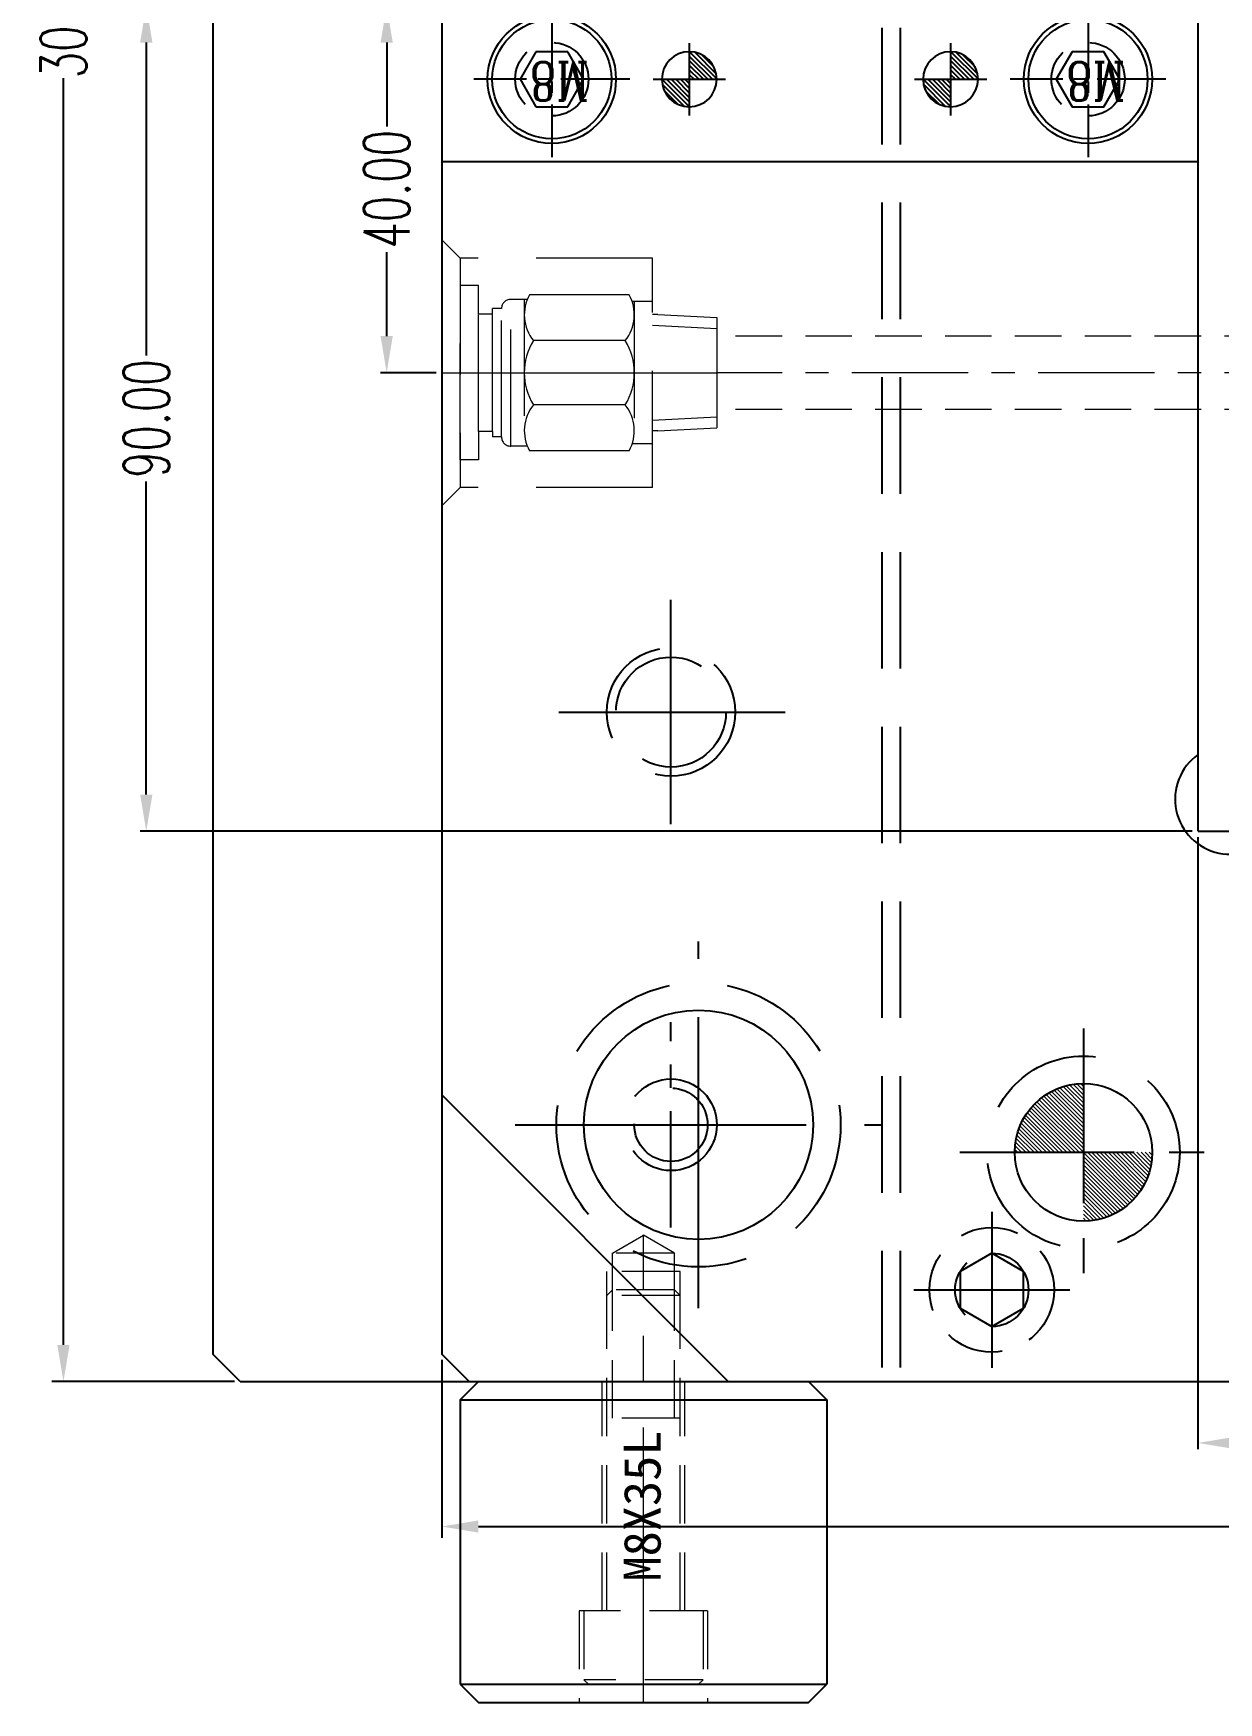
# Model space of a CAD drawing. Header units: inches. Extents: x 149964 to 151052, y -48230 to -47460.
# Drawn here: x 150381.5 to 150510.8, y -47853.7 to -47671.7 of the extents above; entities that cross this region are included whole.
import ezdxf

# ---------------------------------------------------------------- set-up
doc = ezdxf.new("R2010")
doc.units = ezdxf.units.IN
doc.header["$LTSCALE"] = 2
doc.header["$MEASUREMENT"] = 0
doc.header["$PDMODE"] = 3
doc.header["$PDSIZE"] = 0.3125
for name, pattern in [('ACAD_ISO02W100', [15, 12, -3]), ('CENTER', [50.8, 31.75, -6.35, 6.35, -6.35]), ('CENTER2', [1.125, 0.75, -0.125, 0.125, -0.125]), ('HIDDEN', [9.525, 6.35, -3.175]), ('HIDDEN2', [4.7625, 3.175, -1.5875])]:
    doc.linetypes.add(name, pattern=pattern)
doc.layers.get('0').update_dxf_attribs({"linetype": 'CONTINUOUS'})
doc.layers.get('Defpoints').update_dxf_attribs({"linetype": 'CONTINUOUS'})
for name, color, linetype in [('5', 5, 'CONTINUOUS'), ('CAV-COR', 1, 'CONTINUOUS'), ('cen', 1, 'CENTER'), ('CENTER', 1, 'CENTER'), ('hidden', 4, 'HIDDEN'), ('ls', 144, 'HIDDEN2'), ('PIN', 4, 'CONTINUOUS'), ('SCREW', 52, 'HIDDEN'), ('SILDE', 6, 'CONTINUOUS'), ('SP', 3, 'CONTINUOUS'), ('WT', 4, 'CONTINUOUS'), ('文字', 1, 'CONTINUOUS')]:
    doc.layers.add(name, color=color, linetype=linetype)
for name, color, linetype, lineweight in [('dim', 3, 'CONTINUOUS', 15), ('HA', 4, 'CONTINUOUS', 15), ('WR', 122, 'HIDDEN', 18), ('螺絲', 42, 'ACAD_ISO02W100', 15)]:
    doc.layers.add(name, color=color, linetype=linetype, lineweight=lineweight)
doc.styles.add('ROMANC', font='romanc', dxfattribs={"width": 0.6, "height": 1})
doc.styles.add('roment', font='txt.shx', dxfattribs={"width": 0.67, "bigfont": 'chineset.shx'})
doc.styles.get("Standard").update_dxf_attribs({"font": 'txt.shx', "width": 0.67})
doc.styles.add('style1', font='mingliu.ttc', dxfattribs={"width": 0.75})
doc.dimstyles.new('2.00', dxfattribs={"dimtxt": 5, "dimasz": 4, "dimexe": 0.666, "dimexo": 0.626, "dimgap": 1, "dimtad": 0, "dimzin": 0, "dimdsep": 46, "dimtxsty": 'Standard', "dimcen": 0.09, "dimclrd": 3, "dimclre": 3, "dimclrt": 7, "dimazin": 0, "dimtfac": 1, "dimtofl": 0, "dimtmove": 0, "dimatfit": 0, "dimfxl": 0, "dimtolj": 1, "dimtzin": 0, "dimarcsym": 0})
doc.dimstyles.new('ISO-25', dxfattribs={"dimtxt": 5, "dimasz": 4, "dimexe": 1.25, "dimexo": 0.625, "dimtad": 0, "dimzin": 1, "dimdsep": 46, "dimtxsty": 'roment', "dimcen": 0, "dimclrd": 256, "dimclre": 256, "dimclrt": 7, "dimazin": 0, "dimtfac": 1, "dimtofl": 0, "dimtmove": 0, "dimatfit": 3, "dimfxl": 0, "dimarcsym": 0})

# ---------------------------------------------------------------- blocks, each defined once
blk = doc.blocks.new('8')
at = {"layer": 'CENTER', "ltscale": 0.5}
for p, q in [((0, 8.5), (0, -8.5)), ((-8.5, 0), (8.5, 0))]:
    blk.add_line(p, q, dxfattribs=at)
at = {"layer": 'ls'}
blk.add_lwpolyline([(0, 4), (-3.46, 2), (-3.46, -2), (0, -4), (3.46, -2), (3.46, 2)], close=True, dxfattribs=at)
for radius in [6.8, 4]:
    blk.add_circle((0, 0), radius, dxfattribs=at)
blk = doc.blocks.new('*D35062')
at = {"layer": 'Defpoints', "color": 0}
for p in [(150426.07, -47815.72), (150676.07, -47815.72), (150676.07, -47834.52)]:
    blk.add_point(p, dxfattribs=at)
at = {"layer": 'dim', "lineweight": -2}
for p, q in [((150426.07, -47816.35), (150426.07, -47835.77)), ((150676.07, -47816.35), (150676.07, -47835.77)), ((150430.07, -47834.52), (150542.91, -47834.52)), ((150672.07, -47834.52), (150559.24, -47834.52))]:
    blk.add_line(p, q, dxfattribs=at)
at = {"layer": 'dim', "linetype": 'ByBlock'}
for points in [[(150430.07, -47833.86), (150430.07, -47835.19), (150426.07, -47834.52)], [(150672.07, -47835.19), (150672.07, -47833.86), (150676.07, -47834.52)]]:
    blk.add_solid(points, dxfattribs=at)
at = {"layer": 'dim', "color": 7, "linetype": 'ByBlock', "insert": (150551.07, -47834.52), "char_height": 5, "attachment_point": 5, "style": 'roment'}
blk.add_mtext('250.00', dxfattribs=at)
blk = doc.blocks.new('*D35063')
at = {"layer": 'Defpoints', "color": 0}
for p in [(150384.79, -47518.72), (150404.07, -47518.72), (150404.07, -47818.72)]:
    blk.add_point(p, dxfattribs=at)
at = {"layer": 'dim', "lineweight": -2}
for p, q in [((150403.45, -47518.72), (150383.54, -47518.72)), ((150384.79, -47522.72), (150384.79, -47660.84)), ((150384.79, -47814.72), (150384.79, -47676.61)), ((150403.45, -47818.72), (150383.54, -47818.72))]:
    blk.add_line(p, q, dxfattribs=at)
at = {"layer": 'dim', "linetype": 'ByBlock'}
for points in [[(150385.46, -47522.72), (150384.12, -47522.72), (150384.79, -47518.72)], [(150384.12, -47814.72), (150385.46, -47814.72), (150384.79, -47818.72)]]:
    blk.add_solid(points, dxfattribs=at)
at = {"layer": 'dim', "color": 7, "linetype": 'ByBlock', "insert": (150384.79, -47668.72), "char_height": 5, "attachment_point": 5, "rotation": 90, "style": 'roment'}
blk.add_mtext('300.00', dxfattribs=at)
blk = doc.blocks.new('*D35084')
at = {"layer": 'Defpoints', "color": 0}
for p in [(150593.57, -47753.72), (150508.57, -47758.72), (150593.57, -47825.41)]:
    blk.add_point(p, dxfattribs=at)
at = {"layer": 'dim', "color": 3, "linetype": 'ByBlock', "lineweight": -2}
for p, q in [((150593.57, -47754.35), (150593.57, -47826.08)), ((150508.57, -47759.35), (150508.57, -47826.08)), ((150512.57, -47825.41), (150543.93, -47825.41)), ((150589.57, -47825.41), (150558.22, -47825.41))]:
    blk.add_line(p, q, dxfattribs=at)
at = {"layer": 'dim', "color": 3, "linetype": 'ByBlock'}
for points in [[(150512.57, -47824.75), (150512.57, -47826.08), (150508.57, -47825.41)], [(150589.57, -47826.08), (150589.57, -47824.75), (150593.57, -47825.41)]]:
    blk.add_solid(points, dxfattribs=at)
at = {"layer": 'dim', "color": 7, "linetype": 'ByBlock', "insert": (150551.07, -47825.41), "char_height": 5, "attachment_point": 5}
blk.add_mtext('\\A1;85.00', dxfattribs=at)
blk = doc.blocks.new('*D35085')
at = {"layer": 'Defpoints', "color": 0}
for p in [(150393.83, -47668.72), (150503.57, -47668.72), (150508.57, -47758.72)]:
    blk.add_point(p, dxfattribs=at)
at = {"layer": 'dim', "color": 3, "linetype": 'ByBlock', "lineweight": -2}
for p, q in [((150502.95, -47668.72), (150393.16, -47668.72)), ((150393.83, -47672.72), (150393.83, -47706.86)), ((150393.83, -47754.72), (150393.83, -47720.59)), ((150507.95, -47758.72), (150393.16, -47758.72))]:
    blk.add_line(p, q, dxfattribs=at)
at = {"layer": 'dim', "color": 3, "linetype": 'ByBlock'}
for points in [[(150394.5, -47672.72), (150393.16, -47672.72), (150393.83, -47668.72)], [(150393.16, -47754.72), (150394.5, -47754.72), (150393.83, -47758.72)]]:
    blk.add_solid(points, dxfattribs=at)
at = {"layer": 'dim', "color": 7, "linetype": 'ByBlock', "insert": (150393.83, -47713.72), "char_height": 5, "attachment_point": 5, "rotation": 90}
blk.add_mtext('\\A1;90.00', dxfattribs=at)
blk = doc.blocks.new('20160811.183352')
at = {"layer": 'SCREW', "linetype": 'CENTER2', "ltscale": 5}
for p, q in [((0, -8.5), (0, 8.5)), ((-8.5, 0), (8.5, 0))]:
    blk.add_line(p, q, dxfattribs=at)
at = {"layer": 'SCREW'}
blk.add_lwpolyline([(-1.73, 3), (-3.46, 0), (-1.73, -3), (1.73, -3), (3.46, 0), (1.73, 3)], close=True, dxfattribs=at)
at = {"layer": 'SCREW', "linetype": 'Continuous', "ltscale": 0.5}
for radius in [7, 6.5]:
    blk.add_circle((0, 0), radius, dxfattribs=at)
at = {"layer": 'SCREW', "ltscale": 0.5}
blk.add_circle((0, 0), 4, dxfattribs=at)
at = {"layer": 'dim', "style": 'ROMANC', "width": 0.8}
blk.add_text('M8', height=4.186, dxfattribs=at).set_placement((-4.07, -1.86))
blk = doc.blocks.new('FGA')
at = {"layer": 'PIN', "linetype": 'CENTER'}
for p, q in [((19368.28, -4827.56), (19368.28, -4817.12)), ((19363.06, -4822.34), (19373.5, -4822.34))]:
    blk.add_line(p, q, dxfattribs=at)
at = {"layer": 'PIN'}
for p, q in [((19364.31, -4822.37), (19368.28, -4818.4)), ((19364.38, -4821.64), (19367.58, -4818.43)), ((19364.68, -4820.67), (19366.62, -4818.74)), ((19365, -4822.34), (19368.28, -4819.06)), ((19365.67, -4822.34), (19368.28, -4819.72)), ((19366.33, -4822.34), (19368.28, -4820.39)), ((19366.99, -4822.34), (19368.28, -4821.05)), ((19367.65, -4822.34), (19368.28, -4821.71)), ((19368.28, -4823.7), (19369.64, -4822.34)), ((19368.28, -4822.38), (19368.32, -4822.34)), ((19368.28, -4823.04), (19368.98, -4822.34)), ((19368.28, -4824.36), (19370.31, -4822.34)), ((19368.28, -4825.69), (19371.63, -4822.34)), ((19368.28, -4825.03), (19370.97, -4822.34)), ((19368.33, -4826.31), (19372.25, -4822.38)), ((19369.07, -4826.23), (19372.17, -4823.13)), ((19370.08, -4825.88), (19371.82, -4824.14))]:
    blk.add_line(p, q, dxfattribs=at)
blk.add_circle((19368.28, -4822.34), 3.97, dxfattribs=at)
blk = doc.blocks.new('20160811.185241')
at = {"layer": 'SP'}
for p, q in [((-20, -2), (-18, 0)), ((-18, 0), (18, 0)), ((18, 0), (20, -2)), ((-20, -2), (20, -2)), ((-20, -2), (-20, -33)), ((20, -2), (20, -33)), ((-20, -33), (20, -33)), ((-20, -33), (-18, -35)), ((18, -35), (20, -33)), ((-18, -35), (18, -35))]:
    blk.add_line(p, q, dxfattribs=at)
at = {"layer": '螺絲', "linetype": 'HIDDEN', "ltscale": 0.5}
for p, q in [((-3.37, 14), (0, 15.95)), ((3.38, 14), (0, 15.95)), ((-3.37, 10), (-3.37, 14)), ((3.38, 14), (-3.37, 14)), ((3.38, 10), (3.38, 14)), ((4, 12), (-4, 12)), ((-4, 9.38), (-4, 12)), ((4, 9.38), (4, 12)), ((-3.37, 10), (-4, 9.38)), ((-4, -25), (-4, 9.38)), ((4, 9.38), (-4, 9.38)), ((-3.37, -4), (-3.37, 10)), ((3.38, 10), (-3.37, 10)), ((3.38, -4), (3.38, 10)), ((3.38, 10), (4, 9.38)), ((4, -25), (4, 9.38)), ((-4.5, -25), (-4.5, 0)), ((4.5, -25), (4.5, 0)), ((4, -4), (-4, -4)), ((-7, -25), (-7, -35)), ((7, -25), (-7, -25)), ((-6.5, -25), (-6.5, -32.5)), ((6.5, -25), (6.5, -32.5)), ((7, -25), (7, -35)), ((6.5, -32.5), (-6.5, -32.5)), ((-6.5, -32.5), (-6, -33)), ((6.5, -32.5), (6, -33)), ((6, -33), (-6, -33))]:
    blk.add_line(p, q, dxfattribs=at)
at = {"layer": '螺絲', "linetype": 'CENTER2', "ltscale": 20}
blk.add_line((0, -35), (0, 16), dxfattribs=at)
at = {"layer": '文字', "style": 'style1'}
blk.add_text('M8X35L', height=4.035, rotation=90, dxfattribs=at).set_placement((1.87, -21.8))
blk = doc.blocks.new('*D37010')
at = {"layer": 'Defpoints', "color": 0}
for p in [(150426.07, -47668.72), (150420.06, -47708.72), (150426.07, -47708.72)]:
    blk.add_point(p, dxfattribs=at)
at = {"layer": 'dim', "color": 3, "linetype": 'ByBlock', "lineweight": -2}
for p, q in [((150425.45, -47668.72), (150419.39, -47668.72)), ((150420.06, -47672.72), (150420.06, -47681.86)), ((150420.06, -47704.72), (150420.06, -47695.59)), ((150425.45, -47708.72), (150419.39, -47708.72))]:
    blk.add_line(p, q, dxfattribs=at)
at = {"layer": 'dim', "color": 3, "linetype": 'ByBlock'}
for points in [[(150420.72, -47672.72), (150419.39, -47672.72), (150420.06, -47668.72)], [(150419.39, -47704.72), (150420.72, -47704.72), (150420.06, -47708.72)]]:
    blk.add_solid(points, dxfattribs=at)
at = {"layer": 'dim', "color": 7, "linetype": 'ByBlock', "insert": (150420.06, -47688.72), "char_height": 5, "attachment_point": 5, "rotation": 90}
blk.add_mtext('\\A1;40.00', dxfattribs=at)
blk = doc.blocks.new('20150129.111502')
at = {"layer": '5', "color": 122, "linetype": 'HIDDEN', "lineweight": 0}
for p, q in [((0, 14.5), (0, -14.5)), ((2, 12.5), (0, 14.5)), ((2, 12.5), (2, -12.5)), ((23, 12.5), (2, 12.5)), ((23, -12.5), (23, 12.5)), ((2, -9.5), (2, 9.5)), ((4.01, 9.5), (2, 9.5)), ((4.01, 6.4), (4.01, 9.5)), ((7.51, -8), (7.51, 8)), ((9.33, 8), (7.51, 8)), ((9, 8), (9, -8)), ((20.43, 8.5), (9.57, 8.5)), ((23, 7.75), (20.77, 7.75)), ((21, 7.75), (21, -7.75)), ((4.01, -6.4), (4.01, 6.4)), ((5.51, 6.4), (4.01, 6.4)), ((5.51, 6.4), (5.51, 7)), ((6.51, 7), (5.51, 7)), ((5.51, 6.4), (5.51, 7)), ((5.51, -6.4), (5.51, 6.4)), ((6.51, -7), (6.51, 7)), ((23.56, 6.35), (23, 6.35)), ((23.56, 6.35), (30, 6.01)), ((30, 6.01), (30, -6.01)), ((23, 5.19), (30, 4.82)), ((20.01, 3.5), (9.99, 3.5)), ((20.01, -3.5), (9.99, -3.5)), ((23, -5.19), (30, -4.82)), ((5.51, -6.4), (4.01, -6.4)), ((4.01, -6.4), (4.01, -9.5)), ((5.51, -6.4), (5.51, -7)), ((5.51, -6.4), (5.51, -7)), ((6.51, -7), (5.51, -7)), ((23.56, -6.35), (23, -6.35)), ((23.56, -6.35), (30, -6.01)), ((9.33, -8), (7.51, -8)), ((20.43, -8.5), (9.57, -8.5)), ((23, -7.75), (20.77, -7.75)), ((4.01, -9.5), (2, -9.5)), ((2, -12.5), (0, -14.5)), ((23, -12.5), (2, -12.5))]:
    blk.add_line(p, q, dxfattribs=at)
at = {"layer": '5', "color": 122, "linetype": 'CENTER', "lineweight": 0, "ltscale": 0.5}
blk.add_line((0, 0), (30, 0), dxfattribs=at)
at = {"layer": '5', "color": 122, "linetype": 'HIDDEN', "lineweight": 0}
for centre, radius, start, end in [((7.51, 7), 1, 90, 180), ((13.47, 6.32), 4.47, 150.752, 219.0183), ((16.53, 6.32), 4.47, 320.9817, 29.248), ((15.66, 0), 6.66, 148.3016, 211.6984), ((14.34, 0), 6.66, 328.3016, 31.6984), ((13.47, -6.32), 4.47, 140.9817, 209.248), ((16.53, -6.32), 4.47, 330.752, 39.0183), ((7.51, -7), 1, 180, 270)]:
    blk.add_arc(centre, radius, start, end, dxfattribs=at)

msp = doc.modelspace()

# ---------------------------------------------------------------- hatches: boundary and pattern name
at = {"layer": 'HA'}
h = msp.add_hatch(dxfattribs=at)
h.set_pattern_fill('ANSI31', color=256, scale=0.1, style=0)
h.set_pattern_definition([(315, (150984.78446, -47763.82815), (-0.2245064, -0.2245064), [])])
h.paths.add_polyline_path([(150606.075, -47793.723), (150598.575, -47793.723, -0.4142136), (150606.075, -47786.223)])
h.paths.add_polyline_path([(150606.075, -47801.223), (150606.075, -47793.723), (150613.575, -47793.723, -0.4142136)])
h.paths.add_polyline_path([(150496.075, -47793.723), (150488.575, -47793.723, -0.4142136), (150496.075, -47786.223)])
h.paths.add_polyline_path([(150496.075, -47801.223), (150496.075, -47793.723), (150503.575, -47793.723, -0.4142136)])

# ---------------------------------------------------------------- linework, layer by layer
at = {"color": 8, "linetype": 'HIDDEN'}
for p, q in [((150474.075, -47518.723), (150474.075, -47818.723)), ((150476.075, -47518.723), (150476.075, -47818.723))]:
    msp.add_line(p, q, dxfattribs=at)
for p, q in [((150401.075, -47521.723), (150401.075, -47815.723)), ((150426.075, -47521.723), (150426.075, -47815.723)), ((150457.326, -47818.723), (150426.075, -47787.472)), ((150404.075, -47818.723), (150401.075, -47815.723)), ((150429.075, -47818.723), (150426.075, -47815.723)), ((150404.075, -47818.723), (150698.075, -47818.723))]:
    msp.add_line(p, q)
at = {"color": 8, "linetype": 'CENTER', "ltscale": 0.4}
for p, q in [((150451.075, -47757.952), (150451.075, -47733.494)), ((150438.846, -47745.723), (150463.54, -47745.723))]:
    msp.add_line(p, q, dxfattribs=at)
at = {"color": 8, "linetype": 'CENTER', "ltscale": 0.2}
for p, q in [((150451.075, -47801.923), (150451.075, -47779.523)), ((150439.875, -47790.723), (150462.275, -47790.723))]:
    msp.add_line(p, q, dxfattribs=at)
at = {"color": 8, "linetype": 'HIDDEN'}
for centre, radius in [((150451.075, -47745.723), 7), ((150451.075, -47745.723), 6), ((150451.075, -47790.723), 5), ((150451.075, -47790.723), 4)]:
    msp.add_circle(centre, radius, dxfattribs=at)
for centre, radius in [((150454.075, -47790.723), 12.5), ((150496.075, -47793.723), 7.5)]:
    msp.add_circle(centre, radius)
msp.add_arc((150512.075, -47755.223), 6, 125.68533, 324.31467)
at = {"layer": 'CAV-COR', "linetype": 'ByBlock'}
for q in [(150508.575, -47668.723), (150593.575, -47758.723)]:
    msp.add_line((150508.575, -47758.723), q, dxfattribs=at)
at = {"layer": 'cen', "ltscale": 0.5}
for p, q in [((150454.075, -47810.723), (150454.075, -47770.723)), ((150434.075, -47790.723), (150474.075, -47790.723))]:
    msp.add_line(p, q, dxfattribs=at)
at = {"layer": 'cen', "ltscale": 0.3}
for p, q in [((150496.075, -47780.223), (150496.075, -47807.223)), ((150482.575, -47793.723), (150509.575, -47793.723))]:
    msp.add_line(p, q, dxfattribs=at)
at = {"layer": 'hidden'}
for centre, radius in [((150454.075, -47790.723), 15.5), ((150496.075, -47793.723), 10.5)]:
    msp.add_circle(centre, radius, dxfattribs=at)
at = {"layer": 'SILDE', "linetype": 'ByBlock'}
msp.add_line((150508.575, -47685.723), (150426.075, -47685.723), dxfattribs=at)
at = {"layer": 'WR', "linetype": 'HIDDEN', "ltscale": 0.4}
for p, q in [((150646.075, -47704.723), (150456.075, -47704.723)), ((150646.075, -47712.723), (150456.075, -47712.723))]:
    msp.add_line(p, q, dxfattribs=at)
at = {"layer": 'WR', "linetype": 'CENTER', "ltscale": 0.2}
msp.add_line((150646.075, -47708.723), (150456.075, -47708.723), dxfattribs=at)

# ---------------------------------------------------------------- block references
at = {"layer": 'dim'}
msp.add_blockref('8', (150486.075, -47808.723), dxfattribs=at)
at = {"layer": 'SCREW', "linetype": 'ByBlock', "rotation": 180}
for p in [(150438.075, -47676.723), (150496.575, -47676.723)]:
    msp.add_blockref('20160811.183352', p, dxfattribs=at)
at = {"layer": 'SP', "linetype": 'ByBlock'}
msp.add_blockref('20160811.185241', (150448.075, -47818.723), dxfattribs=at)
at = {"layer": 'WR', "linetype": 'ByBlock', "xscale": -0.755857898715476, "yscale": 0.755857898715135, "zscale": 0.7558578987150415, "rotation": 180}
for p in [(135813.405, -51321.728), (135841.905, -51321.728)]:
    msp.add_blockref('FGA', p, dxfattribs=at)
at = {"layer": 'WT', "linetype": 'ByBlock'}
msp.add_blockref('20150129.111502', (150426.075, -47708.723), dxfattribs=at)

# ---------------------------------------------------------------- dimensions: what is measured, and where the dimension line sits
at = {"layer": 'dim'}
dim = msp.add_linear_dim(base=(150384.791, -47518.723), p1=(150404.075, -47818.723), p2=(150404.075, -47518.723), angle=90, dimstyle='ISO-25', dxfattribs=at)
dim.commit()
dim.dimension.update_dxf_attribs({"geometry": '*D35063', "text_midpoint": (150384.791, -47668.723), "dimtype": 160})
at = {"layer": 'dim', "linetype": 'ByBlock'}
for base, p1, p2, picture, middle in [((150393.829, -47668.723), (150508.575, -47758.723), (150503.575, -47668.723), '*D35085', (150393.829, -47713.723)), ((150420.056, -47708.723), (150426.075, -47668.723), (150426.075, -47708.723), '*D37010', (150420.056, -47688.723))]:
    dim = msp.add_linear_dim(base=base, p1=p1, p2=p2, angle=90, dimstyle='2.00', dxfattribs=at)
    dim.commit()
    dim.dimension.update_dxf_attribs({"geometry": picture, "text_midpoint": middle})
dim = msp.add_linear_dim(base=(150593.575, -47825.412), p1=(150508.575, -47758.723), p2=(150593.575, -47753.723), dimstyle='2.00', dxfattribs=at)
dim.commit()
dim.dimension.update_dxf_attribs({"geometry": '*D35084', "text_midpoint": (150551.075, -47825.412)})
at = {"layer": 'dim'}
dim = msp.add_linear_dim(base=(150676.075, -47834.523), p1=(150426.075, -47815.723), p2=(150676.075, -47815.723), dimstyle='ISO-25', dxfattribs=at)
dim.commit()
dim.dimension.update_dxf_attribs({"geometry": '*D35062', "text_midpoint": (150551.075, -47834.523), "dimtype": 160})

doc.saveas('drawing.dxf')
